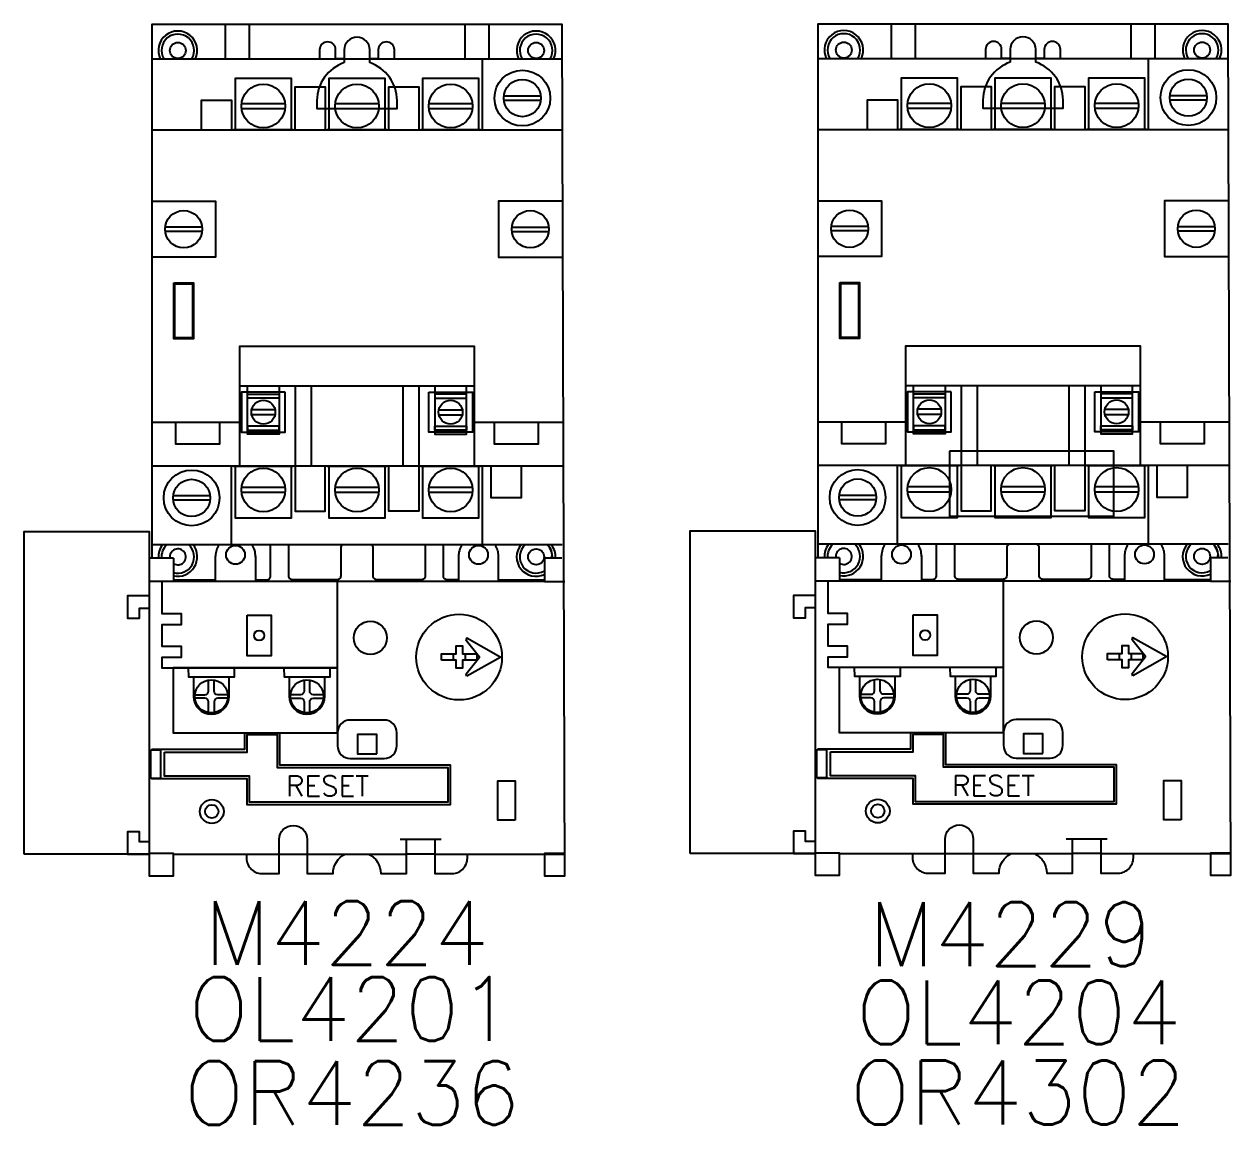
# Model space of a CAD drawing. Header units: inches. Extents: x 0 to 79.8, y 0 to 53.1.
# Drawn here: x 59.78 to 69.24, y 19.4 to 28.03 of the extents above; entities that cross this region are included whole.
import ezdxf
from ezdxf.enums import TextEntityAlignment as Align

# ---------------------------------------------------------------- set-up
doc = ezdxf.new("R2010")
doc.units = ezdxf.units.IN
doc.header["$MEASUREMENT"] = 0
doc.layers.add('PSYMS', color=7, linetype='Continuous')
doc.layers.add('PTAG', color=150, linetype='Continuous')
doc.styles.add('ROMANS', font='ROMANS')
doc.styles.add('WD', font='romans.shx')

# ---------------------------------------------------------------- blocks, each defined once
blk = doc.blocks.new('9999AC04')
blk.add_lwpolyline([(0, 0.5097), (0, 0), (1.288, 0), (1.288, 0.5097)], close=True)
blk = doc.blocks.new('9999RR04')
blk.add_lwpolyline([(0, 0), (0, 2.53), (0.98, 2.53), (0.98, 0)], close=True)
blk = doc.blocks.new('8536SBO2V02H30S')
for points in [[(2.4098, 0.2841), (2.4098, 0.0167), (2.535, 0.0167, 0.430271), (2.6664, 0.138), (2.6664, 0.1701), (3.2701, 0.1701), (3.2701, 0), (3.4307, 0), (3.4098, 6.6732), (0.1911, 6.6732), (0.1911, 2.4889), (0.17, 2.4889), (0.17, 2.1937), (0, 2.1937), (0, 2.0186), (0.0951, 2.0186), (0.0951, 2.0986), (0.17, 2.0986), (0.17, 0.2647), (0.095, 0.2647), (0.095, 0.3448), (0.0003, 0.3448), (0.0003, 0.1699), (0.17, 0.1699), (0.17, 0.0001), (0.3605, 0.0001), (0.3605, 0.1701), (0.9333, 0.1701), (0.9333, 0.138, 0.430271), (1.0647, 0.0167), (1.1899, 0.0167), (1.1899, 0.2841, -1), (1.4106, 0.2841), (1.4106, 0.0167), (1.6125, 0.0167, -0.284231), (1.7083, 0.1701), (1.8915, 0.1701, -0.284231), (1.9873, 0.0167), (2.1891, 0.0167), (2.1891, 0.2841)], [(0.5329, 6.4045, 1.584443), (0.2574, 6.4045)], [(0.5052, 6.4045, 1.761424), (0.2851, 6.4045)], [(2.0939, 6.4045), (2.0939, 6.4745, 1), (1.9678, 6.4745), (1.9678, 6.4045), (1.9001, 6.4045), (1.9001, 6.4745, 1), (1.7008, 6.4745), (1.7008, 6.4045), (1.6331, 6.4045), (1.6331, 6.4745, 1), (1.507, 6.4745), (1.507, 6.4045)], [(3.3429, 6.4045, 1.584443), (3.0674, 6.4045)], [(3.3152, 6.4045, 1.761424), (3.0951, 6.4045)], [(0.2757, 2.5952, 0.188711), (0.243, 2.4889)], [(0.3092, 2.5952, 0.235082), (0.2675, 2.4889)], [(0.3612, 2.4477, 4.839834), (0.3337, 2.4889)], [(0.3612, 2.3514, 0.708862), (0.5146, 2.5952)], [(0.3612, 2.3766, 0.789665), (0.4812, 2.5952)], [(0.7187, 2.5952, 0.153497), (0.6908, 2.5054)], [(1.0043, 2.5004, 0.161626), (0.9765, 2.5952)], [(1.0041, 2.3201), (1.093, 2.3201, 0.414214), (1.123, 2.3501), (1.123, 2.5952)], [(1.693, 2.5952, 0.318075), (1.6729, 2.5669), (1.6729, 2.3501, -0.414214), (1.6429, 2.3201), (1.2957, 2.3201, -0.414214), (1.2657, 2.3501), (1.2657, 2.5952)], [(2.3352, 2.5952), (2.3352, 2.3501, -0.414214), (2.3052, 2.3201), (1.958, 2.3201, -0.414214), (1.928, 2.3501), (1.928, 2.5669, 0.318075), (1.9079, 2.5952)], [(2.5968, 2.3201), (2.5079, 2.3201, -0.414214), (2.4779, 2.3501), (2.4779, 2.5952)], [(2.6248, 2.5952, 0.161626), (2.597, 2.5004)], [(2.9105, 2.5054, 0.153497), (2.8826, 2.5952)], [(3.0857, 2.5952, 0.792911), (3.27, 2.3621)], [(3.1192, 2.5952, 0.902479), (3.27, 2.3897)], [(3.3328, 2.4889, 0.235082), (3.2912, 2.5952)], [(3.327, 2.4889, 0.271559), (3.2963, 2.5952)], [(3.3574, 2.4889, 0.188583), (3.3246, 2.5952)], [(0.5286, 1.419), (0.6081, 1.419, 0.414214), (0.6365, 1.4473), (0.6365, 1.5347)], [(0.7874, 1.419), (0.7079, 1.419, -0.414214), (0.6795, 1.4473), (0.6795, 1.5347)], [(1.3867, 1.5349), (1.3867, 1.4475, -0.414214), (1.3584, 1.4192), (1.2788, 1.4192)], [(1.5376, 1.4192), (1.4581, 1.4192, -0.414214), (1.4297, 1.4475), (1.4297, 1.5349)], [(0.5178, 1.4064, 1), (0.7983, 1.4064)], [(0.6365, 1.2781), (0.6365, 1.3632, 0.414214), (0.6081, 1.3916), (0.5288, 1.3916)], [(0.7873, 1.3916), (0.7079, 1.3916, 0.414214), (0.6795, 1.3632), (0.6795, 1.2781)], [(1.2681, 1.4066, 1), (1.5486, 1.4066)], [(1.2791, 1.3918), (1.3584, 1.3918, -0.414214), (1.3867, 1.3634), (1.3867, 1.2783)], [(1.4297, 1.2783), (1.4297, 1.3634, -0.414214), (1.4581, 1.3918), (1.5376, 1.3918)]]:
    blk.add_lwpolyline(points, format="xyb")
for points in [[(0.7676, 6.6732), (0.7676, 6.4045)], [(0.9537, 6.6732), (0.9537, 6.4045)], [(2.6473, 6.6732), (2.6473, 6.4045)], [(2.8333, 6.6732), (2.8333, 6.4045)], [(0.1911, 6.4045), (3.4098, 6.4045)], [(0.5817, 5.847), (0.5817, 6.0807), (0.8161, 6.0807), (0.8161, 5.847), (0.8473, 5.847), (0.8473, 6.2532), (1.2848, 6.2532), (1.2848, 5.847), (1.3161, 5.847), (1.3161, 6.1856), (1.5505, 6.1856), (1.5505, 5.847), (1.5817, 5.847), (1.5817, 6.2532), (2.0192, 6.2532), (2.0192, 5.847), (2.0505, 5.847), (2.0505, 6.1856), (2.2848, 6.1856), (2.2848, 5.847), (2.3161, 5.847), (2.3161, 6.2532), (2.7536, 6.2532), (2.7536, 5.847), (2.7848, 5.847), (2.7848, 6.4045)], [(2.9522, 6.114), (3.2424, 6.114)], [(2.9522, 6.08), (3.2424, 6.08)], [(0.8954, 6.0545), (1.2368, 6.0545)], [(0.8954, 6.0145), (1.2368, 6.0145)], [(1.6297, 6.0545), (1.9712, 6.0545)], [(1.6297, 6.0145), (1.9712, 6.0145)], [(2.3641, 6.0545), (2.7055, 6.0545)], [(2.3641, 6.0145), (2.7055, 6.0145)], [(0.1911, 5.847), (3.4098, 5.847)], [(1.3005, 5.847), (0.8317, 5.847)], [(2.0348, 5.847), (1.5661, 5.847)], [(2.7692, 5.847), (2.3005, 5.847)], [(0.1911, 5.2878), (0.6911, 5.2878), (0.6911, 4.8503), (0.1911, 4.8503)], [(3.4098, 5.2878), (2.9098, 5.2878), (2.9098, 4.8503), (3.4098, 4.8503)], [(0.5862, 5.0861), (0.296, 5.0861)], [(0.5862, 5.0521), (0.296, 5.0521)], [(3.0147, 5.0861), (3.3049, 5.0861)], [(3.0147, 5.0521), (3.3049, 5.0521)], [(2.7223, 3.212), (2.7223, 4.1495), (0.8786, 4.1495), (0.8786, 3.212)], [(2.7223, 3.837), (0.8786, 3.837)], [(1.1911, 3.837), (1.1911, 3.462), (0.9411, 3.462), (0.9411, 3.837)], [(1.3161, 3.837), (1.3161, 3.212), (1.3161, 2.8578), (1.5505, 2.8578), (1.5505, 3.212)], [(1.4411, 3.837), (1.4411, 3.212)], [(2.2848, 3.837), (2.2848, 3.212), (2.2848, 2.8578), (2.0505, 2.8578), (2.0505, 3.212)], [(2.1598, 3.837), (2.1598, 3.212)], [(2.4098, 3.837), (2.4098, 3.462), (2.6598, 3.462), (2.6598, 3.837)], [(1.1577, 3.6538), (0.9745, 3.6538)], [(1.1577, 3.6138), (0.9745, 3.6138)], [(2.4432, 3.6538), (2.6264, 3.6538)], [(2.4432, 3.6138), (2.6264, 3.6138)], [(0.8786, 3.5538), (0.1911, 3.5538)], [(0.3762, 3.5538), (0.3762, 3.3864), (0.7251, 3.3864), (0.7251, 3.5538)], [(3.4098, 3.5538), (2.7223, 3.5538)], [(2.8758, 3.5538), (2.8758, 3.3864), (3.2247, 3.3864), (3.2247, 3.5538)], [(3.4098, 3.212), (0.1911, 3.212)], [(0.8161, 2.5952), (0.8161, 3.212)], [(0.8317, 3.212), (1.3005, 3.212)], [(1.2848, 3.212), (1.2848, 2.8029), (0.8473, 2.8029), (0.8473, 3.212)], [(1.5661, 3.212), (2.0348, 3.212)], [(2.0192, 3.212), (2.0192, 2.8029), (1.5817, 2.8029), (1.5817, 3.212)], [(2.3005, 3.212), (2.7692, 3.212)], [(2.7536, 3.212), (2.7536, 2.8029), (2.3161, 2.8029), (2.3161, 3.212)], [(2.7848, 2.5952), (2.7848, 3.212)], [(3.0869, 3.212), (3.0869, 2.962), (2.8525, 2.962), (2.8525, 3.212)], [(1.2368, 3.0445), (0.8954, 3.0445)], [(1.9712, 3.0445), (1.6297, 3.0445)], [(2.7055, 3.0445), (2.3641, 3.0445)], [(0.6487, 2.979), (0.3585, 2.979)], [(0.6487, 2.945), (0.3585, 2.945)], [(1.2368, 3.0045), (0.8954, 3.0045)], [(1.9712, 3.0045), (1.6297, 3.0045)], [(2.7055, 3.0045), (2.3641, 3.0045)], [(3.4098, 2.5952), (0.1911, 2.5952)], [(1.5505, 2.5952), (1.2982, 2.5952)], [(2.2848, 2.5952), (2.0505, 2.5952)], [(0.3612, 2.4888), (0.3612, 2.3059), (0.1706, 2.3059)], [(0.3615, 2.4889), (0.2237, 2.4889), (0.1911, 2.4889)], [(0.6908, 2.3091), (0.6908, 2.5066)], [(1.0043, 2.5066), (1.0043, 2.3091)], [(2.597, 2.5066), (2.597, 2.3091)], [(2.9105, 2.3091), (2.9105, 2.5066)], [(3.4076, 2.4889), (3.27, 2.4889), (3.27, 2.306), (3.4308, 2.306)], [(0.2702, 2.3025), (0.2702, 2.0561), (0.4203, 2.0561), (0.4203, 1.9661), (0.2702, 1.9661), (0.2702, 1.7997), (0.4203, 1.7997), (0.4203, 1.7097), (0.2702, 1.7097), (0.2702, 1.6306), (1.647, 1.6306)], [(0.3594, 1.6316), (0.3594, 1.1206), (1.6469, 1.1206), (1.6469, 2.3088)], [(0.3612, 2.3201), (0.6906, 2.3201)], [(0.3612, 2.3091), (0.5969, 2.3091), (0.6908, 2.3091), (1.0043, 2.3091), (2.597, 2.3091), (2.9105, 2.3091), (3.0344, 2.3091), (3.27, 2.3091)], [(2.9103, 2.3201), (3.27, 2.3201)], [(3.27, 2.306), (3.4307, 2.306)], [(0.17, 2.1937), (0.17, 2.0986)], [(2.5545, 1.7393), (2.5545, 1.6893)], [(2.6495, 1.7393), (2.6495, 1.6893)], [(0.8375, 1.6305), (0.8363, 1.5576), (0.4811, 1.5576), (0.4799, 1.6305)], [(1.5878, 1.6307), (1.5865, 1.5578), (1.2313, 1.5578), (1.2301, 1.6307)], [(0.5178, 1.5576), (0.5178, 1.4064)], [(0.7983, 1.4064), (0.7983, 1.5576)], [(1.2681, 1.5578), (1.2681, 1.4066)], [(1.5486, 1.4066), (1.5486, 1.5578)], [(0.9182, 1.1206), (0.9182, 0.9892), (0.1904, 0.9892), (0.1818, 0.9806), (0.1818, 0.7686), (0.1904, 0.7601)], [(1.1933, 1.1206), (1.1933, 0.8687), (2.5303, 0.8687), (2.5303, 0.5567), (0.9383, 0.5567), (0.9383, 0.7602), (0.1903, 0.7602)], [(0.2918, 0.9692), (0.9385, 0.9692), (0.9385, 1.1075), (1.1741, 1.1075), (1.1741, 0.8492), (2.5133, 0.8492), (2.5133, 0.5772), (0.9584, 0.5772), (0.9584, 0.7811), (0.2918, 0.7811), (0.2918, 0.9692)], [(0.1818, 0.7686), (0.2618, 0.766), (0.2618, 0.9832), (0.1818, 0.9806)], [(0.2618, 0.9832), (0.2657, 0.9892)], [(0.2618, 0.766), (0.2657, 0.7601)], [(2.4598, 0.2841), (2.1391, 0.2841)], [(0.17, 0.2647), (0.17, 0.1699)], [(0.3605, 0.1701), (0.3605, 0.1732), (0.17, 0.1732)], [(0.9333, 0.1701), (1.1899, 0.1701)], [(1.1899, 0.1701), (1.4106, 0.1701)], [(1.4106, 0.1701), (1.7083, 0.1701)], [(1.8915, 0.1701), (2.1891, 0.1701)], [(2.4098, 0.1701), (2.1891, 0.1701)], [(2.4098, 0.1701), (2.6664, 0.1701)], [(3.4307, 0.1732), (3.2701, 0.1732), (3.2701, 0.1701)], [(3.2701, 0.1701), (3.4307, 0.1701)]]:
    blk.add_lwpolyline(points)
for points in [[(1.7008, 6.3749, 0.322478), (1.4866, 6.0773), (1.4866, 6.0148), (2.1143, 6.0148), (2.1143, 6.0773, 0.322478), (1.9001, 6.3749), (1.9001, 6.4745, 1), (1.7008, 6.4745)], [(1.7473, 0.9192), (2.0129, 0.9192, 0.414214), (2.1128, 1.0191), (2.1128, 1.1209, 0.414214), (2.0129, 1.2208), (1.7473, 1.2208, 0.414214), (1.6474, 1.1209), (1.6474, 1.0191, 0.414214)]]:
    blk.add_lwpolyline(points, format="xyb", close=True)
for points in [[(0.363, 4.6472), (0.5192, 4.6472), (0.5192, 4.2097), (0.363, 4.2097)], [(0.3708, 4.6394), (0.5114, 4.6394), (0.5114, 4.2175), (0.3708, 4.2175)], [(1.238, 3.7901), (0.8942, 3.7901), (0.8942, 3.4776), (1.238, 3.4776)], [(2.363, 3.7901), (2.7067, 3.7901), (2.7067, 3.4776), (2.363, 3.4776)], [(1.1911, 3.7432), (0.9411, 3.7432), (0.9411, 3.7745), (1.1911, 3.7745)], [(2.4098, 3.7432), (2.6598, 3.7432), (2.6598, 3.7745), (2.4098, 3.7745)], [(1.1911, 3.5245), (0.9411, 3.5245), (0.9411, 3.4932), (1.1911, 3.4932)], [(2.4098, 3.5245), (2.6598, 3.5245), (2.6598, 3.4932), (2.4098, 3.4932)], [(0.9388, 2.0433), (1.1279, 2.0433), (1.1279, 1.7233), (0.9388, 1.7233)], [(2.4644, 1.6893), (2.4644, 1.7393), (2.5774, 1.7393), (2.5774, 1.8015), (2.6274, 1.8015), (2.6274, 1.7393), (2.7394, 1.7393), (2.7394, 1.6893), (2.6274, 1.6893), (2.6274, 1.6266), (2.5774, 1.6266), (2.5774, 1.6893)], [(2.663, 1.5643), (2.6576, 1.5834), (2.7611, 1.7143), (2.6576, 1.8452), (2.663, 1.8643), (2.9274, 1.7143)], [(1.9552, 0.9561), (1.9552, 1.1085), (1.805, 1.1085), (1.805, 0.9561)], [(3.0402, 0.4346), (2.905, 0.4346), (2.905, 0.7444), (3.0402, 0.7444)]]:
    blk.add_lwpolyline(points, close=True)
for centre, radius in [((0.3952, 6.4701), 0.0625), ((3.2052, 6.4701), 0.0625), ((3.0973, 6.097), 0.2188), ((1.0661, 6.0345), 0.1719), ((1.8005, 6.0345), 0.1719), ((2.5348, 6.0345), 0.1719), ((3.0973, 6.097), 0.1461), ((0.4411, 5.0691), 0.1461), ((3.1598, 5.0691), 0.1461), ((1.0661, 3.6338), 0.0938), ((2.5348, 3.6338), 0.0938), ((0.5036, 2.962), 0.2188), ((1.0661, 3.0245), 0.1719), ((1.8005, 3.0245), 0.1719), ((2.5348, 3.0245), 0.1719), ((0.5036, 2.962), 0.1461), ((0.8476, 2.5159), 0.0739), ((2.7537, 2.5159), 0.0739), ((3.2052, 2.5002), 0.0625), ((1.9054, 1.8645), 0.1301), ((2.6015, 1.714), 0.3361), ((1.0334, 1.8833), 0.0393), ((0.6581, 1.4064), 0.1301), ((1.4083, 1.4066), 0.1301), ((0.6617, 0.5041), 0.0933), ((0.6617, 0.5041), 0.0527)]:
    blk.add_circle(centre, radius)
at = {"style": 'ROMANS'}
blk.add_text('RESET', height=0.16, dxfattribs=at).set_placement((1.5703, 0.7033), align=Align.MIDDLE)

msp = doc.modelspace()

# ---------------------------------------------------------------- block references
at = {"layer": 'PSYMS'}
ref = msp.add_blockref('8536SBO2V02H30S', (60.59092, 21.35057), dxfattribs=at)
ref.add_attrib('P_TAG1', 'M4224', dxfattribs={"layer": 'PTAG', "height": 0.5, "style": 'WD', "flags": 8}).set_placement((62.30892, 20.9023), align=Align.MIDDLE_CENTER)
ref = msp.add_blockref('8536SBO2V02H30S', (65.81421, 21.35391), dxfattribs=at)
ref.add_attrib('P_TAG1', 'M4229', dxfattribs={"layer": 'PTAG', "height": 0.5, "style": 'WD', "flags": 8}).set_placement((67.51884, 20.89232), align=Align.MIDDLE_CENTER)
ref = msp.add_blockref('9999AC04', (67.03896, 24.16863), dxfattribs=at)
ref.add_attrib('P_TAG1', 'OL4204', dxfattribs={"layer": 'PTAG', "height": 0.5, "style": 'WD', "flags": 8}).set_placement((67.57942, 20.27937), align=Align.MIDDLE_CENTER)
ref = msp.add_blockref('9999RR04', (59.78088, 21.52046), dxfattribs=at)
ref.add_attrib('P_TAG1', 'OR4236', dxfattribs={"layer": 'PTAG', "height": 0.5, "style": 'WD', "flags": 8}).set_placement((62.35215, 19.64745), align=Align.MIDDLE_CENTER)
ref = msp.add_blockref('9999RR04', (65.00417, 21.5238), dxfattribs=at)
ref.add_attrib('P_TAG1', 'OR4302', dxfattribs={"layer": 'PTAG', "height": 0.5, "style": 'WD', "flags": 8}).set_placement((67.57544, 19.6508), align=Align.MIDDLE_CENTER)
ref = msp.add_blockref('9999AC04', (60.95036, 22.47146), dxfattribs=at)
ref.add_attrib('P_TAG1', 'OL4201', dxfattribs={"layer": 'PTAG', "height": 0.5, "style": 'WD', "flags": 8}).set_placement((62.34673, 20.30568), align=Align.MIDDLE_CENTER)

doc.saveas('drawing.dxf')
